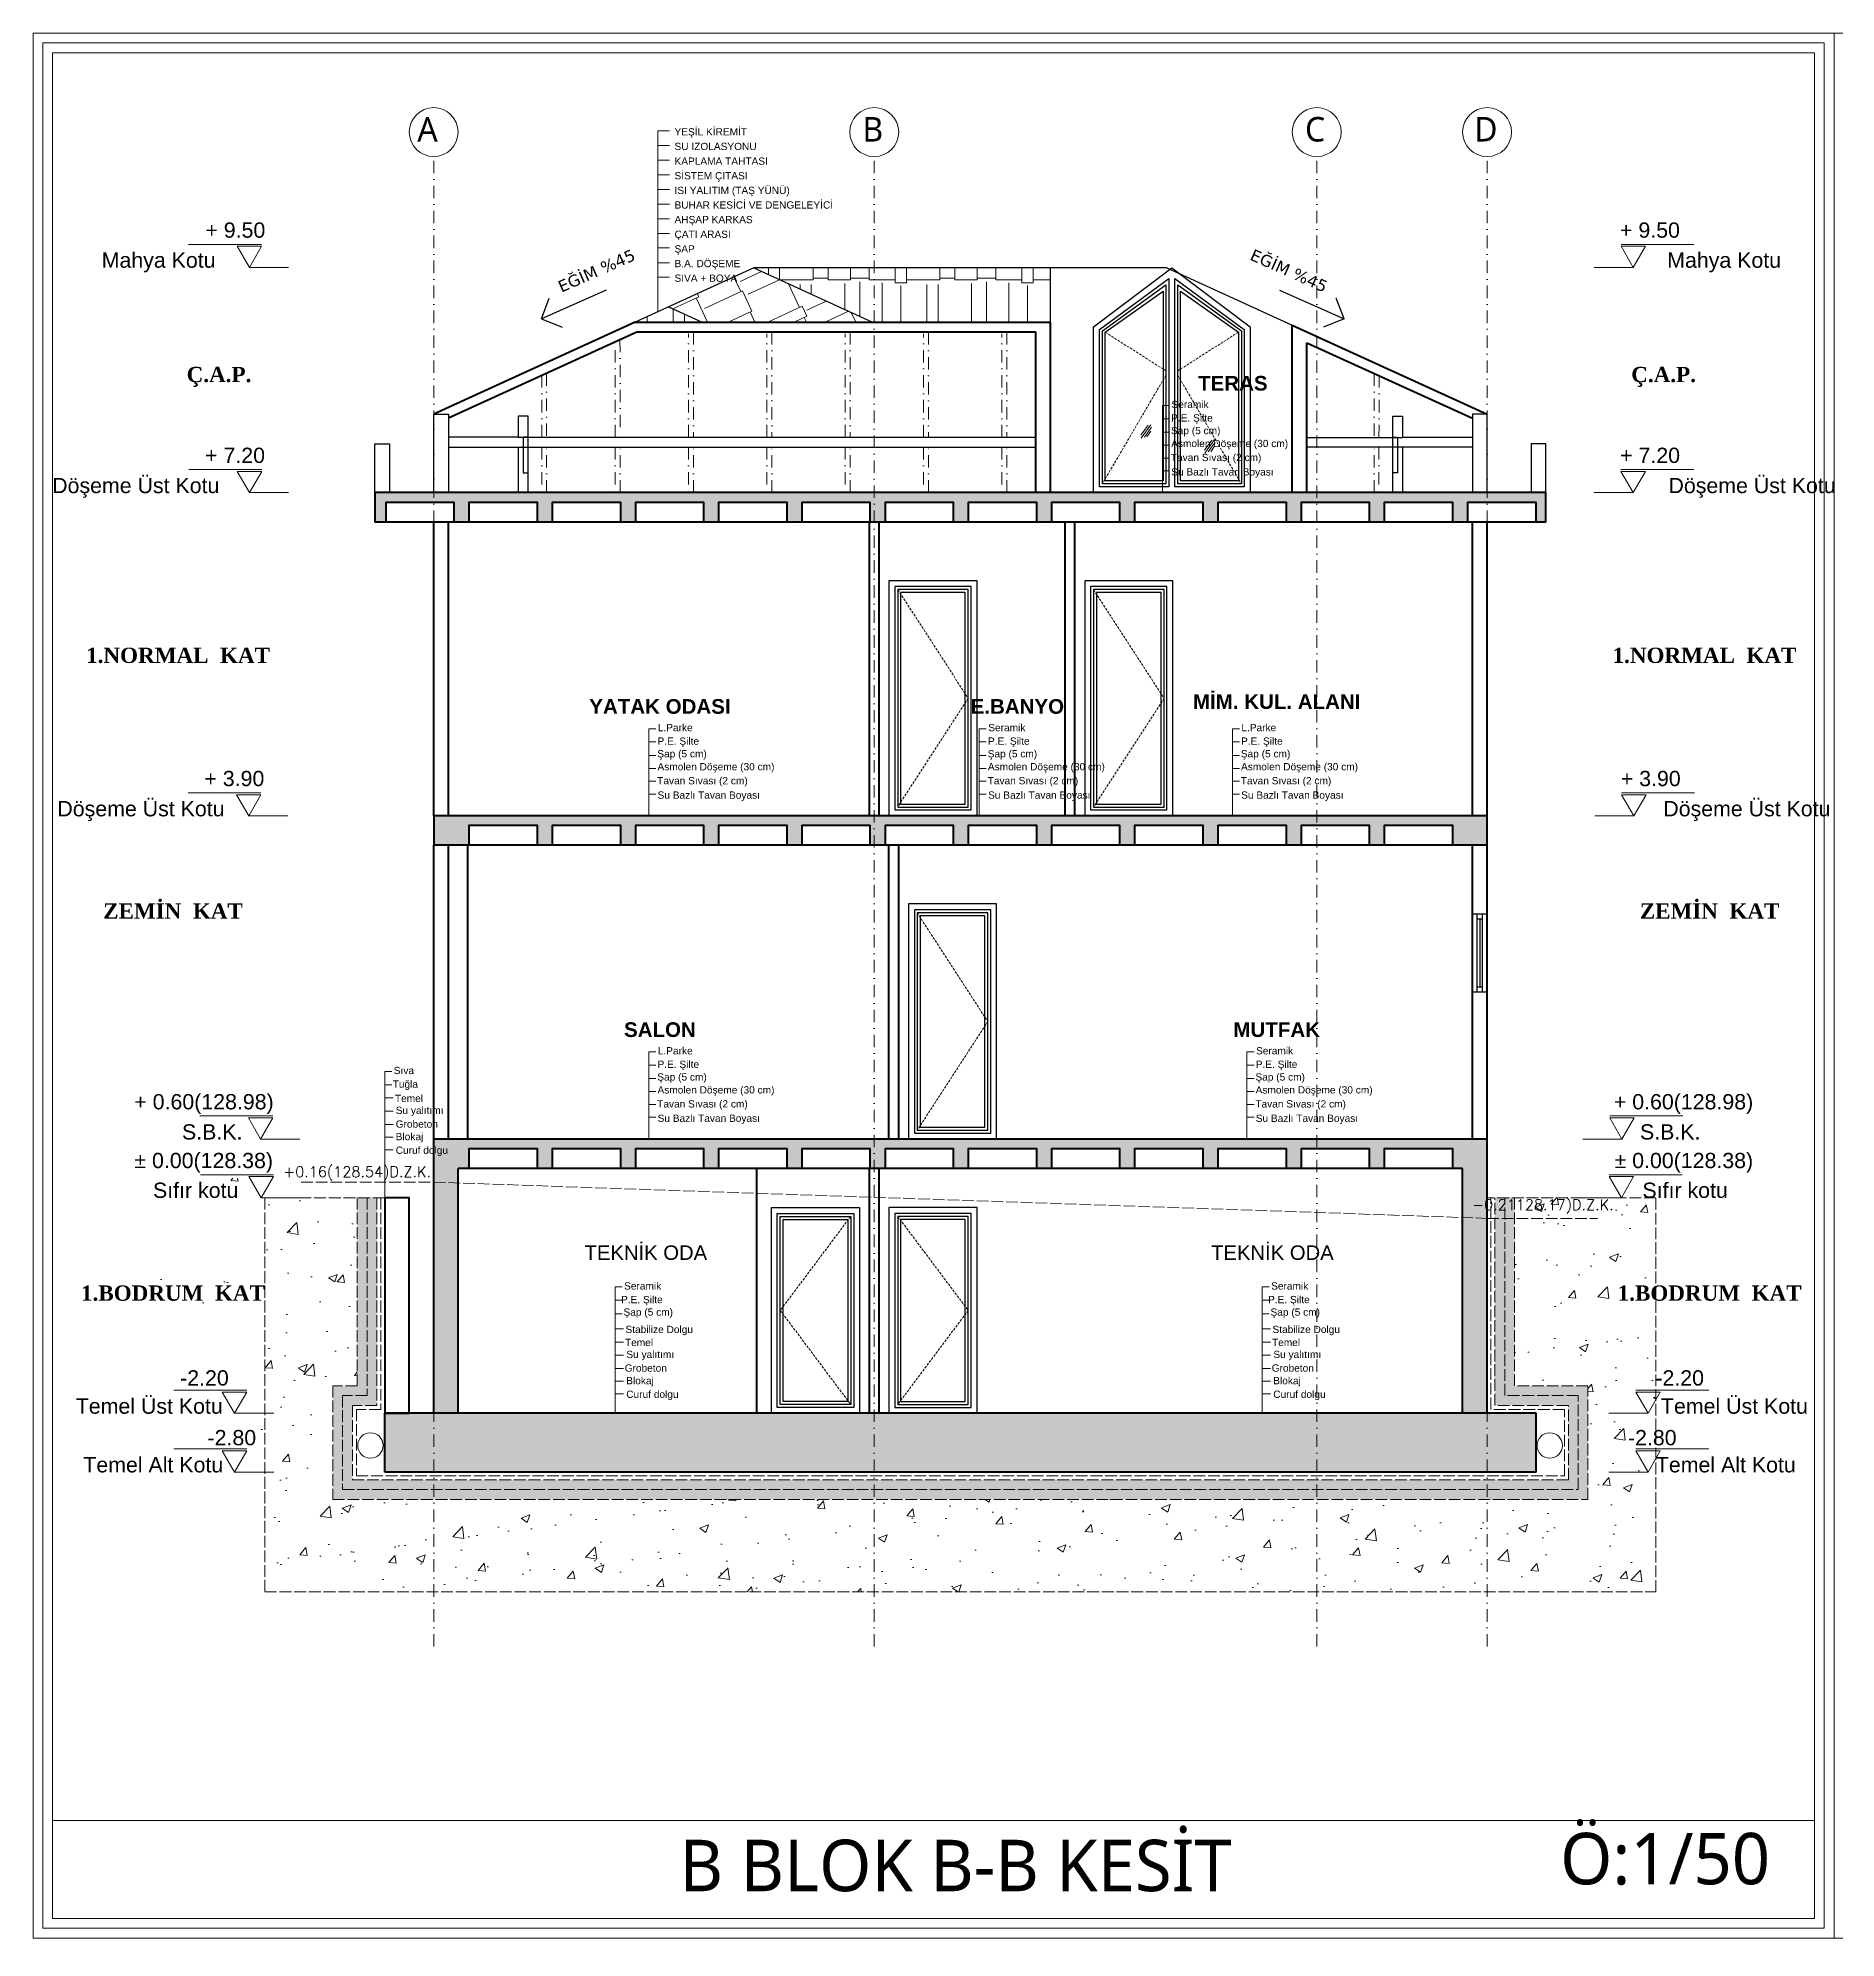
# Model space of a CAD drawing. Header units: millimetres. Extents: x 14753 to 45183, y 5640 to 19518.
# Drawn here: x 28326 to 30162, y 15623 to 17563 of the extents above; entities that cross this region are included whole.
import ezdxf

# ---------------------------------------------------------------- set-up
doc = ezdxf.new("R2010")
doc.units = ezdxf.units.MM
for name, pattern in [('ACAD_ISO02W100', [15, 12, -3]), ('DASHDOT', [25.4, 12.7, -6.35, 0, -6.35]), ('DUZ', [0]), ('HIDDEN', [0.375, 0.25, -0.125])]:
    doc.linetypes.add(name, pattern=pattern)
for name, color, linetype, lineweight in [('A Antet', 35, 'Continuous', 18), ('AKS', 251, 'DASHDOT', 0), ('CERCEVE', 66, 'Continuous', 0), ('Duvar', 1, 'Continuous', 50), ('DUVAR_0.30_gkhn', 7, 'DUZ', 30), ('Görüneyen', 250, 'HIDDEN', 0), ('k aks', 44, 'DASHDOT', 18), ('k ic olcu', 254, 'Continuous', 18), ('k kot', 31, 'Continuous', 20), ('k pencere', 4, 'Continuous', 25), ('k tarama', 252, 'Continuous', 9), ('k yazi', 253, 'Continuous', 15), ('kesiklii çizgi', 244, 'ACAD_ISO02W100', 5), ('Kolon', 30, 'Continuous', 50), ('YAZI', 1, 'Continuous', 0)]:
    doc.layers.add(name, color=color, linetype=linetype, lineweight=lineweight)
doc.layers.add('a_p1_enince', color=1, linetype='Continuous')
doc.layers.add('pencere', color=2, linetype='Continuous')
doc.styles.add('MtXpl_Segoe_UI', font='segoeui.ttf')
doc.styles.add('OLCU', font='romans.shx')
doc.styles.get("Standard").update_dxf_attribs({"font": 'arial.ttf'})
pattern_1 = [(0, (5200.135, 1907.9), (97.155, 45.72), [22.86, -19.05, 26.67, -11.43, 34.29, -15.24]), (0, (5222.995, 1909.806), (97.155, 45.72), [19.05, -72.39, 15.24, -22.86]), (0, (5268.715, 1905.043), (97.155, 45.72), [11.43, -118.11]), (90, (5200.135, 1907.9), (-32.385, 45.72), [43.815, -139.065]), (90, (5222.995, 1907.9), (-32.385, 45.72), [42.8625, -140.0175]), (90, (5242.045, 1907.9), (-32.385, 45.72), [40.005, -142.875]), (90, (5268.715, 1905.043), (-32.385, 45.72), [43.815, -139.065]), (90, (5280.145, 1905.043), (-32.385, 45.72), [43.815, -139.065]), (90, (5314.435, 1907.9), (-32.385, 45.72), [41.91, -140.97])]

# ---------------------------------------------------------------- blocks, each defined once
blk = doc.blocks.new('kot1')
for p, q in [((578788.5, 90039.1), (578863, 90039.1)), ((578801, 90015.5), (578761, 90015.5))]:
    blk.add_line(p, q)
blk.add_lwpolyline([(578813.5, 90037.1), (578788.5, 90037.1), (578801, 90015.5)], close=True)
blk = doc.blocks.new('k4')
at = {"layer": 'YAZI', "xscale": -1}
for p in [(976925, 4460772.3), (976925.1, 4460542.4), (976924.4, 4460212.4), (976936.5, 4459882.4), (976937.1, 4459822.4), (976909.9, 4459602.4), (976909.9, 4459542.4)]:
    blk.add_blockref('kot1', p, dxfattribs=at)
at = {"layer": 'YAZI'}
for s, p in [('+ 9.50', (398079.1, 4550818.2, 574.2)), ('Mahya Kotu', (397973.2, 4550787.5, 574.2)), ('+ 7.20', (398078.8, 4550588.2, 574.2)), ('Döşeme Üst Kotu', (397922.6, 4550557.4, 574.2)), ('+ 3.90', (398078.1, 4550258.2, 574.2)), ('Döşeme Üst Kotu', (397927.9, 4550227.4, 574.2)), ('+ 0.60(128.98)', (398006.5, 4549928.2, 574.2)), ('S.B.K.', (398055.2, 4549897.4, 574.2)), ('± 0.00(128.38)', (398006.6, 4549868.2, 574.2)), ('Sıfır kotu', (398025.6, 4549837.8, 574.2)), ('-2.20', (398053.3, 4549646.2, 574.2)), ('Temel Üst Kotu', (397946.7, 4549617.4, 574.2)), ('-2.80', (398081.3, 4549585.2, 459.4)), ('Temel Alt Kotu', (397954.4, 4549557.5, 459.4))]:
    blk.add_text(s, height=15.6, dxfattribs=at).set_placement(p)
at = {"layer": 'YAZI', "char_height": 15.6, "width": 230.85, "attachment_point": 2}
for s, insert in [('{\\fTimes New Roman|b1|i0|c162|p18;Ç.A.P.}', (398093, 4550686.3, 0)), ('{\\fTimes New Roman|b1|i0|c162|p18;1.NORMAL  KAT}', (398051.2, 4550399.6, 0)), ('{\\fTimes New Roman|b1|i0|c162|p18;ZEMİN  KAT}', (398046, 4550138.5, 0)), ('{\\fTimes New Roman|b1|i0|c162|p18;1.BODRUM  KAT}', (398046, 4549748.4, 0))]:
    blk.add_mtext(s, dxfattribs=dict(at, insert=insert))
blk = doc.blocks.new('k3')
at = {"layer": 'YAZI'}
for p in [(-179475, 4460772.3), (-179475.1, 4460542.4), (-179474.4, 4460212.4), (-179486.5, 4459882.4), (-179487.1, 4459822.4), (-179459.9, 4459602.4), (-179459.9, 4459542.4)]:
    blk.add_blockref('kot1', p, dxfattribs=at)
for s, p in [('+ 9.50', (399312.5, 4550818.2, 574.2)), ('Mahya Kotu', (399360.7, 4550787.5, 574.2)), ('+ 7.20', (399312.6, 4550588.2, 574.2)), ('Döşeme Üst Kotu', (399362, 4550557.4, 574.2)), ('+ 3.90', (399313.3, 4550258.2, 574.2)), ('Döşeme Üst Kotu', (399356.7, 4550227.4, 574.2)), ('+ 0.60(128.98)', (399306.2, 4549928.2, 574.2)), ('S.B.K.', (399332.9, 4549897.4, 574.2)), ('± 0.00(128.38)', (399306.9, 4549868.2, 574.2)), ('Sıfır kotu', (399335.4, 4549837.8, 574.2)), ('-2.20', (399348.6, 4549646.2, 574.2)), ('Temel Üst Kotu', (399354.3, 4549617.4, 574.2)), ('-2.80', (399320.6, 4549585.2, 459.4)), ('Temel Alt Kotu', (399349.1, 4549557.5, 459.4))]:
    blk.add_text(s, height=15.6, dxfattribs=at).set_placement(p)
at = {"layer": 'YAZI', "char_height": 15.6, "width": 230.85, "attachment_point": 2}
for s, insert in [('{\\fTimes New Roman|b1|i0|c162|p18;Ç.A.P.}', (399357, 4550686.3, 0)), ('{\\fTimes New Roman|b1|i0|c162|p18;1.NORMAL  KAT}', (399398.8, 4550399.6, 0)), ('{\\fTimes New Roman|b1|i0|c162|p18;ZEMİN  KAT}', (399404, 4550138.5, 0)), ('{\\fTimes New Roman|b1|i0|c162|p18;1.BODRUM  KAT}', (399404, 4549748.4, 0))]:
    blk.add_mtext(s, dxfattribs=dict(at, insert=insert))
blk = doc.blocks.new('GXFFCGXFGFC')
at = {"layer": 'k yazi'}
for p, q in [((25995.3, 12934.2), (25995.3, 12749.5)), ((26007.4, 12934.2), (25995.3, 12934.2)), ((26007.4, 12919.2), (25995.3, 12919.2)), ((26007.4, 12904.3), (25995.3, 12904.3)), ((26007.4, 12889.4), (25995.3, 12889.4)), ((26007.4, 12874.4), (25995.3, 12874.4)), ((26007.4, 12859.5), (25995.3, 12859.5)), ((26007.4, 12844.6), (25995.3, 12844.6)), ((26007.4, 12829.6), (25995.3, 12829.6)), ((26007.4, 12814.7), (25995.3, 12814.7)), ((26007.4, 12799.7), (25995.3, 12799.7)), ((26007.4, 12784.8), (25995.3, 12784.8))]:
    blk.add_line(p, q, dxfattribs=at)
for s, p in [('YEŞİL KİREMİT', (26012.4, 12929.6)), ('SU IZOLASYONU', (26012.4, 12914.7)), ('KAPLAMA TAHTASI', (26012.4, 12899.7)), ('SİSTEM ÇITASI', (26012.4, 12884.8)), ('BUHAR KESİCİ VE DENGELEYİCİ', (26012.4, 12854.9)), ('ISI YALITIM (TAŞ YÜNÜ)', (26012.4, 12869.8)), ('AHŞAP KARKAS', (26012.4, 12840)), ('ÇATI ARASI', (26012.4, 12825)), ('ŞAP', (26012.4, 12810.1)), ('B.A. DÖŞEME', (26012.4, 12795.1)), ('SIVA + BOYA', (26012.4, 12780.2))]:
    blk.add_text(s, height=7.4, dxfattribs=at).set_placement(p)
blk = doc.blocks.new('Bblok b-b kesiti')
at = {"layer": 'k tarama'}
h = blk.add_hatch(dxfattribs=at)
h.set_pattern_fill('AR-RSHKE', color=256, scale=0.15, angle=115)
h.set_pattern_definition([(115, (5200.135, 1907.9), (-82.49586924, 68.7302261), [22.86, -19.05, 26.67, -11.43, 34.29, -15.24]), (115, (5188.75, 1927.814), (-82.49586924, 68.7302261), [19.05, -72.39, 15.24, -22.86]), (115, (5173.74, 1971.263), (-82.49586924, 68.7302261), [11.43, -118.11]), (205, (5200.135, 1907.9), (-27.74989962, -48.6728846), [43.815, -139.065]), (205, (5190.474, 1928.62), (-27.74989962, -48.6728846), [42.8625, -140.0175]), (205, (5182.424, 1945.884), (-27.74989962, -48.6728846), [40.005, -142.875]), (205, (5173.742, 1971.263), (-27.74989962, -48.6728846), [43.815, -139.065]), (205, (5168.91, 1981.622), (-27.74989962, -48.6728846), [43.815, -139.065]), (205, (5151.83, 2011.49), (-27.74989962, -48.6728846), [41.91, -140.97])])
h.paths.add_polyline_path([(391254, 4550747.6), (391288.1, 4550732), (391462.1, 4550732), (391341, 4550787.3)])
h = blk.add_hatch(dxfattribs=at)
h.set_pattern_fill('AR-RSHKE', color=256, scale=0.15, angle=360)
h.set_pattern_definition(pattern_1)
h.paths.add_polyline_path([(391341, 4550787.3), (391462.1, 4550732), (391644, 4550732), (391644, 4550787.3)])
h = blk.add_hatch(dxfattribs=at)
h.set_pattern_fill('AR-RSHKE', color=256, scale=0.15, angle=360)
h.set_pattern_definition(pattern_1)
h.paths.add_polyline_path([(391219.9, 4550732), (391254, 4550747.6), (391288.1, 4550732)])
h = blk.add_hatch(dxfattribs=at)
h.set_pattern_fill('JIS_STN_2.5', color=256, scale=5)
h.set_pattern_definition([(45, (5200.135, 1907.9), (-8.838834765, 8.838834765), []), (45, (5208.96, 1907.9), (-8.838834765, 8.838834765), [6, -2.5])])
h.paths.add_polyline_path([(391630, 4550547.9), (391560, 4550547.9), (391560, 4550527.9), (391545, 4550527.9), (391545, 4550547.9), (391475, 4550547.9), (391475, 4550527.9), (391460, 4550527.9), (391460, 4550547.9), (391390, 4550547.9), (391390, 4550527.9), (391375, 4550527.9), (391375, 4550547.9), (391305, 4550547.9), (391305, 4550527.9), (391290, 4550527.9), (391290, 4550547.9), (391220, 4550547.9), (391220, 4550527.9), (391205, 4550527.9), (391205, 4550547.9), (391135, 4550547.9), (391135, 4550527.9), (391120, 4550527.9), (391120, 4550547.9), (391050, 4550547.9), (391050, 4550527.9), (391035, 4550527.9), (391035, 4550547.9), (390965, 4550547.9), (390965, 4550527.9), (390954, 4550527.9), (390954, 4550557.9), (392150, 4550557.9), (392150, 4550527.9), (392140, 4550527.9), (392140, 4550547.9), (392070, 4550547.9), (392070, 4550527.9), (392055, 4550527.9), (392055, 4550547.9), (391985, 4550547.9), (391985, 4550527.9), (391970, 4550527.9), (391970, 4550547.9), (391900, 4550547.9), (391900, 4550527.9), (391885, 4550527.9), (391885, 4550547.9), (391815, 4550547.9), (391815, 4550527.9), (391800, 4550527.9), (391800, 4550547.9), (391730, 4550547.9), (391730, 4550527.9), (391715, 4550527.9), (391715, 4550547.9), (391645, 4550547.9), (391645, 4550527.9), (391630, 4550527.9)])
h.paths.add_polyline_path([(391630, 4550217.9), (391560, 4550217.9), (391560, 4550197.9), (391545, 4550197.9), (391545, 4550217.9), (391475, 4550217.9), (391475, 4550197.9), (391460, 4550197.9), (391460, 4550217.9), (391390, 4550217.9), (391390, 4550197.9), (391375, 4550197.9), (391375, 4550217.9), (391305, 4550217.9), (391305, 4550197.9), (391290, 4550197.9), (391290, 4550217.9), (391220, 4550217.9), (391220, 4550197.9), (391205, 4550197.9), (391205, 4550217.9), (391135, 4550217.9), (391135, 4550197.9), (391120, 4550197.9), (391120, 4550217.9), (391050, 4550217.9), (391050, 4550197.9), (391014, 4550197.9), (391014, 4550227.9), (392090, 4550227.9), (392090, 4550197.9), (392055, 4550197.9), (392055, 4550217.9), (391985, 4550217.9), (391985, 4550197.9), (391970, 4550197.9), (391970, 4550217.9), (391900, 4550217.9), (391900, 4550197.9), (391885, 4550197.9), (391885, 4550217.9), (391815, 4550217.9), (391815, 4550197.9), (391800, 4550197.9), (391800, 4550217.9), (391730, 4550217.9), (391730, 4550197.9), (391715, 4550197.9), (391715, 4550217.9), (391645, 4550217.9), (391645, 4550197.9), (391630, 4550197.9)])
h.paths.add_polyline_path([(391630, 4549887.9), (391560, 4549887.9), (391560, 4549867.9), (391545, 4549867.9), (391545, 4549887.9), (391475, 4549887.9), (391475, 4549867.9), (391460, 4549867.9), (391460, 4549887.9), (391390, 4549887.9), (391390, 4549867.9), (391375, 4549867.9), (391375, 4549887.9), (391305, 4549887.9), (391305, 4549867.9), (391290, 4549867.9), (391290, 4549887.9), (391220, 4549887.9), (391220, 4549867.9), (391205, 4549867.9), (391205, 4549887.9), (391135, 4549887.9), (391135, 4549867.9), (391120, 4549867.9), (391120, 4549887.9), (391050, 4549887.9), (391050, 4549867.9), (391039, 4549867.9), (391039, 4549617.9), (391014, 4549617.9), (391014, 4549897.9), (392090, 4549897.9), (392090, 4549617.9), (392065, 4549617.9), (392065, 4549867.9), (392055, 4549867.9), (392055, 4549887.9), (391985, 4549887.9), (391985, 4549867.9), (391970, 4549867.9), (391970, 4549887.9), (391900, 4549887.9), (391900, 4549867.9), (391885, 4549867.9), (391885, 4549887.9), (391815, 4549887.9), (391815, 4549867.9), (391800, 4549867.9), (391800, 4549887.9), (391730, 4549887.9), (391730, 4549867.9), (391715, 4549867.9), (391715, 4549887.9), (391645, 4549887.9), (391645, 4549867.9), (391630, 4549867.9)])
h.paths.add_polyline_path([(390964, 4549557.9), (390964, 4549617.9), (392140, 4549617.9), (392140, 4549557.9)])
h = blk.add_hatch(dxfattribs=at)
h.set_pattern_fill('AR-CONC', color=256, scale=0.5)
h.paths.add_polyline_path([(390841.6, 4549571.8), (390849.6, 4549557.9), (390862.1, 4549579.6), (390841.6, 4549579.6), (390841.6, 4549631.8), (390849.6, 4549617.9), (390862.1, 4549639.6), (390841.6, 4549639.6), (390841.6, 4549837.9), (390936, 4549837.9), (390936, 4549645.9), (390911, 4549645.9), (390911, 4549529.9), (392193, 4549529.9), (392193, 4549645.9), (392118, 4549645.9), (392118, 4549837.9), (392262.4, 4549837.9), (392262.4, 4549435.5), (390841.6, 4549435.5)])
h.paths.add_polyline_path([(390883, 4549723.9), (390691.1, 4549723.9), (390691.1, 4549757.2), (390883, 4549757.2)])
h.paths.add_polyline_path([(390874.1, 4549580.9), (390818.2, 4549580.9), (390818.2, 4549604.7), (390874.1, 4549604.7)])
h.paths.add_polyline_path([(390859.4, 4549833.4), (390763.6, 4549833.4), (390763.6, 4549857.9), (390859.4, 4549857.9)])
h = blk.add_hatch(dxfattribs=at)
h.set_pattern_fill('GRAVEL', color=256)
h.paths.add_polyline_path([(390936, 4549837.9), (390946, 4549837.9), (390946, 4549635.9), (390921, 4549635.9), (390921, 4549539.9), (392183, 4549539.9), (392183, 4549635.9), (392108, 4549635.9), (392108, 4549837.9), (392118, 4549837.9), (392118, 4549645.9), (392193, 4549645.9), (392193, 4549529.9), (390911, 4549529.9), (390911, 4549645.9), (390936, 4549645.9)])
h = blk.add_hatch(dxfattribs=at)
h.set_pattern_fill('JIS_STN_2.5', color=256, scale=5)
h.paths.add_polyline_path([(390946, 4549837.9), (390956, 4549837.9), (390956, 4549625.9), (390931, 4549625.9), (390931, 4549549.9), (392173, 4549549.9), (392173, 4549625.9), (392098, 4549625.9), (392098, 4549837.9), (392108, 4549837.9), (392108, 4549635.9), (392183, 4549635.9), (392183, 4549539.9), (390921, 4549539.9), (390921, 4549635.9), (390946, 4549635.9)])
at = {"layer": 'AKS'}
for points in [[(391204.3, 4550713.9), (391204.4, 4550614.3), (391199.4, 4550614.3), (391199.3, 4550711.6)], [(391279.3, 4550721.8), (391279.4, 4550614.3), (391274.4, 4550614.3), (391274.3, 4550720)], [(391359.3, 4550721.8), (391359.4, 4550614.3), (391354.4, 4550614.3), (391354.3, 4550720)], [(391439.3, 4550721.8), (391439.4, 4550614.3), (391434.4, 4550614.3), (391434.3, 4550720)], [(391519.3, 4550721.8), (391519.4, 4550614.3), (391514.4, 4550614.3), (391514.3, 4550720)], [(391599.3, 4550721.8), (391599.4, 4550614.3), (391594.4, 4550614.3), (391594.3, 4550720)], [(391129.3, 4550679.6), (391129.4, 4550614.3), (391124.4, 4550614.3), (391124.3, 4550677.3)], [(391974.7, 4550679.6), (391974.6, 4550614.3), (391979.6, 4550614.3), (391979.7, 4550677.3)], [(391904.6, 4550557.9), (391899.6, 4550557.9)]]:
    blk.add_lwpolyline(points, dxfattribs=at)
for points in [[(391124.4, 4550557.9), (391129.4, 4550557.9), (391129.4, 4550604.3), (391124.4, 4550604.3)], [(391199.4, 4550557.9), (391204.4, 4550557.9), (391204.4, 4550604.3), (391199.4, 4550604.3)], [(391274.4, 4550557.9), (391279.4, 4550557.9), (391279.4, 4550604.3), (391274.4, 4550604.3)], [(391354.4, 4550557.9), (391359.4, 4550557.9), (391359.4, 4550604.3), (391354.4, 4550604.3)], [(391434.4, 4550557.9), (391439.4, 4550557.9), (391439.4, 4550604.3), (391434.4, 4550604.3)], [(391514.4, 4550557.9), (391519.4, 4550557.9), (391519.4, 4550604.3), (391514.4, 4550604.3)], [(391594.4, 4550557.9), (391599.4, 4550557.9), (391599.4, 4550604.3), (391594.4, 4550604.3)], [(391979.6, 4550557.9), (391974.6, 4550557.9), (391974.6, 4550604.3), (391979.6, 4550604.3)]]:
    blk.add_lwpolyline(points, close=True, dxfattribs=at)
at = {"layer": 'Duvar'}
for p, q in [((391219.9, 4550732), (391014, 4550637.9)), ((391222.1, 4550722), (391029, 4550633.8)), ((391219.9, 4550732), (391644, 4550732)), ((391222.1, 4550722), (391629, 4550722)), ((391629, 4550557.9), (391629, 4550722)), ((391644, 4550557.9), (391644, 4550732)), ((391891, 4550557.9), (391891, 4550728.8)), ((391891, 4550728.8), (392090, 4550637.9)), ((391906, 4550557.9), (391906, 4550711)), ((391906, 4550711), (392075, 4550633.8)), ((391014, 4550227.9), (391014, 4550527.9)), ((391029, 4550227.9), (391029, 4550527.9)), ((391459, 4550227.9), (391459, 4550527.9)), ((391469, 4550227.9), (391469, 4550527.9)), ((391659, 4550227.9), (391659, 4550527.9)), ((391669, 4550227.9), (391669, 4550527.9)), ((392075, 4550227.9), (392075, 4550527.9)), ((392090, 4550227.9), (392090, 4550527.9)), ((391014, 4549897.9), (391014, 4550197.9)), ((391029, 4549897.9), (391029, 4550197.9)), ((391479, 4549897.9), (391479, 4550197.9)), ((391489, 4549897.9), (391489, 4550197.9)), ((392075, 4549897.9), (392075, 4550197.9)), ((392090, 4549897.9), (392090, 4550197.9)), ((391344, 4549617.9), (391344, 4549867.9)), ((391459, 4549617.9), (391459, 4549867.9)), ((391469, 4549617.9), (391469, 4549867.9))]:
    blk.add_line(p, q, dxfattribs=at)
at = {"layer": 'DUVAR_0.30_gkhn'}
for points in [[(391014, 4550557.9), (391014, 4550637.9), (391029, 4550637.9), (391029, 4550557.9)], [(391100.4, 4550604.4), (391100.4, 4550558), (391110.4, 4550558), (391110.4, 4550636.1), (391100.4, 4550636.1), (391100.4, 4550614.4)], [(392003.6, 4550604.4), (392003.6, 4550558), (391993.6, 4550558), (391993.6, 4550636.1), (392003.6, 4550636.1), (392003.6, 4550614.4)], [(392090, 4550557.9), (392090, 4550637.9), (392075, 4550637.9), (392075, 4550557.9)], [(390954, 4550557.9), (390954, 4550607.9), (390969, 4550607.9), (390969, 4550557.9)], [(391100.4, 4550614.4), (391029, 4550614.4), (391029, 4550604.3), (391629, 4550604.3)], [(391629, 4550614.3), (391100.4, 4550614.3), (391100.4, 4550614.3)], [(392003.6, 4550614.4), (392075, 4550614.4), (392075, 4550604.3), (391906, 4550604.3)], [(391906, 4550614.3), (392003.6, 4550614.3), (392003.6, 4550614.3)], [(392150, 4550557.9), (392150, 4550607.9), (392135, 4550607.9), (392135, 4550557.9)]]:
    blk.add_lwpolyline(points, dxfattribs=at)
for points in [[(391110.4, 4550614.4), (391105.4, 4550614.4), (391105.4, 4550578), (391110.4, 4550578)], [(391993.6, 4550614.4), (391998.6, 4550614.4), (391998.6, 4550578), (391993.6, 4550578)]]:
    blk.add_lwpolyline(points, close=True, dxfattribs=at)
at = {"layer": 'Görüneyen', "ltscale": 10}
for p, q in [((391700, 4550721.7), (391762, 4550682.3)), ((391836, 4550721.7), (391774, 4550682.3)), ((391762, 4550677.9), (391697, 4550566.9)), ((391774, 4550677.9), (391839, 4550566.9)), ((391488, 4550458.9), (391560, 4550347.9)), ((391688, 4550458.9), (391760, 4550347.9)), ((391560, 4550347.9), (391488, 4550236.9)), ((391760, 4550347.9), (391688, 4550236.9)), ((391508, 4550128.9), (391580, 4550017.9)), ((391580, 4550017.9), (391508, 4549906.9)), ((391440, 4549818.9), (391368, 4549722.9)), ((391488, 4549818.9), (391560, 4549722.9)), ((391368, 4549722.9), (391440, 4549626.9)), ((391560, 4549722.9), (391488, 4549626.9))]:
    blk.add_line(p, q, dxfattribs=at)
at = {"layer": 'k aks'}
for p, q in [((391014, 4549379.6), (391014, 4550901.1)), ((391464, 4549379.6), (391464, 4550901.1)), ((391916, 4549379.6), (391916, 4550901.1)), ((392090, 4549379.6), (392090, 4550901.1))]:
    blk.add_line(p, q, dxfattribs=at)
at = {"layer": 'k aks', "linetype": 'Continuous'}
for centre in [(391014, 4550926.1), (391464, 4550926.1), (391916, 4550926.1), (392090, 4550926.1)]:
    blk.add_circle(centre, 25, dxfattribs=at)
at = {"layer": 'k pencere'}
for p, q in [((391341, 4550787.3), (391219.9, 4550732)), ((391763, 4550787.3), (391341, 4550787.3)), ((391341, 4550787.3), (391462.1, 4550732)), ((391644, 4550732), (391644, 4550787.3)), ((391763, 4550787.3), (391891, 4550728.8)), ((391190.2, 4550764.7), (391124.1, 4550735.3)), ((391124.1, 4550735.3), (391132, 4550756.4)), ((391877.8, 4550764.7), (391943.9, 4550735.3)), ((391943.9, 4550735.3), (391936, 4550756.4)), ((391124.1, 4550735.3), (391145.1, 4550727)), ((391254, 4550747.6), (391288.1, 4550732)), ((391943.9, 4550735.3), (391922.9, 4550727)), ((392080, 4550047.9), (392080, 4550127.9)), ((392080, 4550122.9), (392085, 4550122.9)), ((392082.5, 4550122.9), (392082.5, 4550052.9)), ((392085, 4550127.9), (392085, 4550047.9)), ((392085, 4550052.9), (392080, 4550052.9))]:
    blk.add_line(p, q, dxfattribs=at)
for points in [[(391479, 4550227.9), (391569, 4550227.9), (391569, 4550467.9), (391479, 4550467.9)], [(391485, 4550461.9), (391485, 4550233.9), (391563, 4550233.9), (391563, 4550461.9)], [(391679, 4550227.9), (391769, 4550227.9), (391769, 4550467.9), (391679, 4550467.9)], [(391685, 4550461.9), (391685, 4550233.9), (391763, 4550233.9), (391763, 4550461.9)], [(391488, 4550458.9), (391488, 4550236.9), (391560, 4550236.9), (391560, 4550458.9)], [(391491, 4550455.9), (391491, 4550239.9), (391557, 4550239.9), (391557, 4550455.9)], [(391688, 4550458.9), (391688, 4550236.9), (391760, 4550236.9), (391760, 4550458.9)], [(391691, 4550455.9), (391691, 4550239.9), (391757, 4550239.9), (391757, 4550455.9)], [(391499, 4549897.9), (391589, 4549897.9), (391589, 4550137.9), (391499, 4550137.9)], [(391505, 4550131.9), (391505, 4549903.9), (391583, 4549903.9), (391583, 4550131.9)], [(391508, 4550128.9), (391508, 4549906.9), (391580, 4549906.9), (391580, 4550128.9)], [(391511, 4550125.9), (391511, 4549909.9), (391577, 4549909.9), (391577, 4550125.9)], [(392090, 4550047.9), (392075, 4550047.9), (392075, 4550127.9), (392090, 4550127.9)], [(391449, 4549617.9), (391359, 4549617.9), (391359, 4549827.9), (391449, 4549827.9)], [(391443, 4549821.9), (391443, 4549623.9), (391365, 4549623.9), (391365, 4549821.9)], [(391479, 4549617.9), (391569, 4549617.9), (391569, 4549827.9), (391479, 4549827.9)], [(391485, 4549821.9), (391485, 4549623.9), (391563, 4549623.9), (391563, 4549821.9)], [(391440, 4549818.9), (391440, 4549626.9), (391368, 4549626.9), (391368, 4549818.9)], [(391437, 4549815.9), (391437, 4549629.9), (391371, 4549629.9), (391371, 4549815.9)], [(391488, 4549818.9), (391488, 4549626.9), (391560, 4549626.9), (391560, 4549818.9)], [(391491, 4549815.9), (391491, 4549629.9), (391557, 4549629.9), (391557, 4549815.9)]]:
    blk.add_lwpolyline(points, close=True, dxfattribs=at)
at = {"layer": 'k tarama'}
for p, q in [((391736.4, 4550616.5), (391743.8, 4550626.8)), ((391736.7, 4550613.5), (391746.6, 4550627.3)), ((391740, 4550614.7), (391747.1, 4550624.6)), ((391742.6, 4550614.9), (391746.6, 4550620.5)), ((391801.4, 4550601.2), (391808.8, 4550611.5)), ((391801.7, 4550598.2), (391811.6, 4550612)), ((391805, 4550599.4), (391812.2, 4550609.4)), ((391807.7, 4550599.7), (391811.7, 4550605.2))]:
    blk.add_line(p, q, dxfattribs=at)
for centre in [(390949.4, 4549585), (392154, 4549585)]:
    blk.add_circle(centre, 13, dxfattribs=at)
at = {"layer": 'k yazi'}
for p, q in [((391758.4, 4550646.9), (391765.6, 4550646.9)), ((391758.4, 4550557.9), (391758.4, 4550646.9)), ((391758.4, 4550633.4), (391765.6, 4550633.4)), ((391758.4, 4550619.6), (391765.6, 4550619.6)), ((391758.4, 4550619.6), (391765.6, 4550619.6)), ((391758.4, 4550606.4), (391765.6, 4550606.4)), ((391758.4, 4550606.4), (391765.6, 4550606.4)), ((391758.4, 4550593.2), (391765.6, 4550593.2)), ((391758.4, 4550593.2), (391765.6, 4550593.2)), ((391758.4, 4550580.1), (391765.6, 4550580.1)), ((391758.4, 4550580.1), (391765.6, 4550580.1)), ((391233.7, 4550316.9), (391240.9, 4550316.9)), ((391233.7, 4550227.9), (391233.7, 4550316.9)), ((391571.3, 4550316.9), (391578.5, 4550316.9)), ((391571.3, 4550227.9), (391571.3, 4550316.9)), ((391829.8, 4550316.9), (391837, 4550316.9)), ((391829.8, 4550227.9), (391829.8, 4550316.9)), ((391233.7, 4550303.4), (391240.9, 4550303.4)), ((391233.7, 4550289.6), (391240.9, 4550289.6)), ((391233.7, 4550289.6), (391240.9, 4550289.6)), ((391571.3, 4550303.4), (391578.5, 4550303.4)), ((391571.3, 4550289.6), (391578.5, 4550289.6)), ((391571.3, 4550289.6), (391578.5, 4550289.6)), ((391829.8, 4550303.4), (391837, 4550303.4)), ((391829.8, 4550289.6), (391837, 4550289.6)), ((391829.8, 4550289.6), (391837, 4550289.6)), ((391233.7, 4550276.4), (391240.9, 4550276.4)), ((391233.7, 4550276.4), (391240.9, 4550276.4)), ((391571.3, 4550276.4), (391578.5, 4550276.4)), ((391571.3, 4550276.4), (391578.5, 4550276.4)), ((391829.8, 4550276.4), (391837, 4550276.4)), ((391829.8, 4550276.4), (391837, 4550276.4)), ((391233.7, 4550263.2), (391240.9, 4550263.2)), ((391233.7, 4550263.2), (391240.9, 4550263.2)), ((391233.7, 4550250.1), (391240.9, 4550250.1)), ((391233.7, 4550250.1), (391240.9, 4550250.1)), ((391571.3, 4550263.2), (391578.5, 4550263.2)), ((391571.3, 4550263.2), (391578.5, 4550263.2)), ((391571.3, 4550250.1), (391578.5, 4550250.1)), ((391571.3, 4550250.1), (391578.5, 4550250.1)), ((391829.8, 4550263.2), (391837, 4550263.2)), ((391829.8, 4550263.2), (391837, 4550263.2)), ((391829.8, 4550250.1), (391837, 4550250.1)), ((391829.8, 4550250.1), (391837, 4550250.1)), ((391233.7, 4549986.9), (391240.9, 4549986.9)), ((391233.7, 4549897.9), (391233.7, 4549986.9)), ((391844.7, 4549986.9), (391852, 4549986.9)), ((391844.7, 4549897.9), (391844.7, 4549986.9)), ((390964, 4549837.9), (390964, 4549966.9)), ((390964, 4549966.9), (390971.2, 4549966.9)), ((391233.7, 4549973.4), (391240.9, 4549973.4)), ((391233.7, 4549959.6), (391240.9, 4549959.6)), ((391233.7, 4549959.6), (391240.9, 4549959.6)), ((391844.7, 4549973.4), (391852, 4549973.4)), ((391844.7, 4549959.6), (391852, 4549959.6)), ((391844.7, 4549959.6), (391852, 4549959.6)), ((390964, 4549953.4), (390971.2, 4549953.4)), ((390964, 4549939.8), (390972.7, 4549939.8)), ((390964, 4549939.8), (390972.7, 4549939.8)), ((390964, 4549939.8), (390972.7, 4549939.8)), ((391233.7, 4549946.4), (391240.9, 4549946.4)), ((391233.7, 4549946.4), (391240.9, 4549946.4)), ((391844.7, 4549946.4), (391852, 4549946.4)), ((391844.7, 4549946.4), (391852, 4549946.4)), ((390964, 4549926.5), (390972.7, 4549926.5)), ((390964, 4549926.5), (390972.7, 4549926.5)), ((391233.7, 4549933.2), (391240.9, 4549933.2)), ((391233.7, 4549933.2), (391240.9, 4549933.2)), ((391233.7, 4549920.1), (391240.9, 4549920.1)), ((391233.7, 4549920.1), (391240.9, 4549920.1)), ((391844.7, 4549933.2), (391852, 4549933.2)), ((391844.7, 4549933.2), (391852, 4549933.2)), ((391844.7, 4549920.1), (391852, 4549920.1)), ((391844.7, 4549920.1), (391852, 4549920.1)), ((390964, 4549912.9), (390972.7, 4549912.9)), ((390964, 4549899.7), (390972.7, 4549899.7)), ((390964, 4549899.7), (390972.7, 4549899.7)), ((390964, 4549887), (390972.7, 4549887)), ((391199.3, 4549617.9), (391199.3, 4549746.9)), ((391199.3, 4549746.9), (391206.5, 4549746.9)), ((391860.2, 4549617.9), (391860.2, 4549746.9)), ((391860.2, 4549746.9), (391867.4, 4549746.9)), ((391199.3, 4549733.4), (391206.5, 4549733.4)), ((391860.2, 4549733.4), (391867.4, 4549733.4)), ((391199.3, 4549719.5), (391206.5, 4549719.5)), ((391199.3, 4549719.5), (391206.5, 4549719.5)), ((391860.2, 4549719.5), (391867.4, 4549719.5)), ((391860.2, 4549719.5), (391867.4, 4549719.5)), ((391199.3, 4549704), (391207.9, 4549704)), ((391199.3, 4549690.6), (391207.9, 4549690.6)), ((391199.3, 4549690.6), (391207.9, 4549690.6)), ((391199.3, 4549690.6), (391207.9, 4549690.6)), ((391860.2, 4549704), (391868.8, 4549704)), ((391860.2, 4549690.6), (391868.8, 4549690.6)), ((391860.2, 4549690.6), (391868.8, 4549690.6)), ((391860.2, 4549690.6), (391868.8, 4549690.6)), ((391199.3, 4549677.3), (391207.9, 4549677.3)), ((391199.3, 4549677.3), (391207.9, 4549677.3)), ((391860.2, 4549677.3), (391868.8, 4549677.3)), ((391860.2, 4549677.3), (391868.8, 4549677.3)), ((391199.3, 4549663.7), (391207.9, 4549663.7)), ((391199.3, 4549650.5), (391207.9, 4549650.5)), ((391199.3, 4549650.5), (391207.9, 4549650.5)), ((391860.2, 4549663.7), (391868.8, 4549663.7)), ((391860.2, 4549650.5), (391868.8, 4549650.5)), ((391860.2, 4549650.5), (391868.8, 4549650.5)), ((391199.3, 4549637.8), (391207.9, 4549637.8)), ((391860.2, 4549637.8), (391868.8, 4549637.8))]:
    blk.add_line(p, q, dxfattribs=at)
at = {"layer": 'kesiklii çizgi', "color": 4}
blk.add_lwpolyline([(390878.5, 4549853.9), (391014, 4549853.9), (392090, 4549816.9), (392202.9, 4549816.9)], dxfattribs=at)
at = {"layer": 'kesiklii çizgi'}
for points in [[(390964, 4549837.9), (390841.6, 4549837.9), (390841.6, 4549435.5), (392262.4, 4549435.5), (392262.4, 4549837.9), (392090, 4549837.9)], [(390936, 4549837.9), (390936, 4549645.9), (390911, 4549645.9), (390911, 4549529.9), (392193, 4549529.9), (392193, 4549645.9), (392118, 4549645.9), (392118, 4549837.9)], [(390946, 4549837.9), (390946, 4549635.9), (390921, 4549635.9), (390921, 4549539.9), (392183, 4549539.9), (392183, 4549635.9), (392108, 4549635.9), (392108, 4549837.9)], [(390956, 4549837.9), (390956, 4549625.9), (390931, 4549625.9), (390931, 4549549.9), (392173, 4549549.9), (392173, 4549625.9), (392098, 4549625.9), (392098, 4549837.9)], [(390960, 4549837.9), (390960, 4549621.9), (390935, 4549621.9), (390935, 4549553.9), (392169, 4549553.9), (392169, 4549621.9), (392094, 4549621.9), (392094, 4549837.9)]]:
    blk.add_lwpolyline(points, dxfattribs=at)
at = {"layer": 'Kolon'}
for p, q in [((392150, 4550557.9), (390954, 4550557.9)), ((390954, 4550557.9), (390954, 4550527.9)), ((392150, 4550527.9), (392150, 4550557.9)), ((392150, 4550527.9), (390954, 4550527.9)), ((392090, 4550227.9), (391014, 4550227.9)), ((391014, 4550227.9), (391014, 4550197.9)), ((392090, 4550197.9), (392090, 4550227.9)), ((392090, 4550197.9), (391014, 4550197.9)), ((391049, 4549897.9), (391049, 4550197.9)), ((391014, 4549617.9), (391014, 4549897.9)), ((392090, 4549897.9), (391014, 4549897.9)), ((392090, 4549617.9), (392090, 4549897.9)), ((391039, 4549617.9), (391039, 4549867.9)), ((392065, 4549867.9), (391039, 4549867.9)), ((392065, 4549617.9), (392065, 4549867.9)), ((392140, 4549617.9), (390964, 4549617.9)), ((390964, 4549557.9), (390964, 4549617.9)), ((392140, 4549557.9), (392140, 4549617.9)), ((392140, 4549557.9), (390964, 4549557.9))]:
    blk.add_line(p, q, dxfattribs=at)
for points in [[(391035, 4550527.9), (391035, 4550547.9), (390965, 4550547.9), (390965, 4550527.9)], [(391120, 4550527.9), (391120, 4550547.9), (391050, 4550547.9), (391050, 4550527.9)], [(391205, 4550527.9), (391205, 4550547.9), (391135, 4550547.9), (391135, 4550527.9)], [(391290, 4550527.9), (391290, 4550547.9), (391220, 4550547.9), (391220, 4550527.9)], [(391375, 4550527.9), (391375, 4550547.9), (391305, 4550547.9), (391305, 4550527.9)], [(391460, 4550527.9), (391460, 4550547.9), (391390, 4550547.9), (391390, 4550527.9)], [(391545, 4550527.9), (391545, 4550547.9), (391475, 4550547.9), (391475, 4550527.9)], [(391630, 4550527.9), (391630, 4550547.9), (391560, 4550547.9), (391560, 4550527.9)], [(391715, 4550527.9), (391715, 4550547.9), (391645, 4550547.9), (391645, 4550527.9)], [(391800, 4550527.9), (391800, 4550547.9), (391730, 4550547.9), (391730, 4550527.9)], [(391885, 4550527.9), (391885, 4550547.9), (391815, 4550547.9), (391815, 4550527.9)], [(391970, 4550527.9), (391970, 4550547.9), (391900, 4550547.9), (391900, 4550527.9)], [(392055, 4550527.9), (392055, 4550547.9), (391985, 4550547.9), (391985, 4550527.9)], [(392140, 4550527.9), (392140, 4550547.9), (392070, 4550547.9), (392070, 4550527.9)], [(391120, 4550197.9), (391120, 4550217.9), (391050, 4550217.9), (391050, 4550197.9)], [(391205, 4550197.9), (391205, 4550217.9), (391135, 4550217.9), (391135, 4550197.9)], [(391290, 4550197.9), (391290, 4550217.9), (391220, 4550217.9), (391220, 4550197.9)], [(391375, 4550197.9), (391375, 4550217.9), (391305, 4550217.9), (391305, 4550197.9)], [(391460, 4550197.9), (391460, 4550217.9), (391390, 4550217.9), (391390, 4550197.9)], [(391545, 4550197.9), (391545, 4550217.9), (391475, 4550217.9), (391475, 4550197.9)], [(391630, 4550197.9), (391630, 4550217.9), (391560, 4550217.9), (391560, 4550197.9)], [(391715, 4550197.9), (391715, 4550217.9), (391645, 4550217.9), (391645, 4550197.9)], [(391800, 4550197.9), (391800, 4550217.9), (391730, 4550217.9), (391730, 4550197.9)], [(391885, 4550197.9), (391885, 4550217.9), (391815, 4550217.9), (391815, 4550197.9)], [(391970, 4550197.9), (391970, 4550217.9), (391900, 4550217.9), (391900, 4550197.9)], [(392055, 4550197.9), (392055, 4550217.9), (391985, 4550217.9), (391985, 4550197.9)], [(391120, 4549867.9), (391120, 4549887.9), (391050, 4549887.9), (391050, 4549867.9)], [(391205, 4549867.9), (391205, 4549887.9), (391135, 4549887.9), (391135, 4549867.9)], [(391290, 4549867.9), (391290, 4549887.9), (391220, 4549887.9), (391220, 4549867.9)], [(391375, 4549867.9), (391375, 4549887.9), (391305, 4549887.9), (391305, 4549867.9)], [(391460, 4549867.9), (391460, 4549887.9), (391390, 4549887.9), (391390, 4549867.9)], [(391545, 4549867.9), (391545, 4549887.9), (391475, 4549887.9), (391475, 4549867.9)], [(391630, 4549867.9), (391630, 4549887.9), (391560, 4549887.9), (391560, 4549867.9)], [(391715, 4549867.9), (391715, 4549887.9), (391645, 4549887.9), (391645, 4549867.9)], [(391800, 4549867.9), (391800, 4549887.9), (391730, 4549887.9), (391730, 4549867.9)], [(391885, 4549867.9), (391885, 4549887.9), (391815, 4549887.9), (391815, 4549867.9)], [(391970, 4549867.9), (391970, 4549887.9), (391900, 4549887.9), (391900, 4549867.9)], [(392055, 4549867.9), (392055, 4549887.9), (391985, 4549887.9), (391985, 4549867.9)], [(390989, 4549617.9), (390989, 4549617.9), (390989, 4549837.9), (390964, 4549837.9), (390964, 4549617.9), (390989, 4549617.9)]]:
    blk.add_lwpolyline(points, dxfattribs=at)
at = {"layer": 'pencere', "color": 128, "true_color": 0x004d39}
blk.add_lwpolyline([(391768, 4550787.3), (391848, 4550727.2), (391848, 4550557.9), (391688, 4550557.9), (391688, 4550727.2), (391768, 4550787.3)], dxfattribs=at)
for points in [[(391765, 4550563.9), (391694, 4550563.9), (391694, 4550724.4), (391765, 4550776.7)], [(391771, 4550563.9), (391771, 4550776.7), (391842, 4550724.4), (391842, 4550563.9)], [(391697, 4550566.9), (391697, 4550723.1), (391762, 4550770.1), (391762, 4550566.9)], [(391700, 4550569.9), (391700, 4550721.7), (391759, 4550763.5), (391759, 4550569.9)], [(391774, 4550566.9), (391774, 4550770.1), (391839, 4550723.1), (391839, 4550566.9)], [(391836, 4550569.9), (391777, 4550569.9), (391777, 4550763.5), (391836, 4550721.7)]]:
    blk.add_lwpolyline(points, close=True, dxfattribs=at)
at = {"layer": 'a_p1_enince'}
blk.add_blockref('GXFFCGXFGFC', (365247.6, 4537993), dxfattribs=at)
at = {"layer": 'k ic olcu'}
for name, p in [('k4', (-7298.3, 0)), ('k3', (-7086.7, 0))]:
    blk.add_blockref(name, p, dxfattribs=at)
at = {"layer": 'k aks', "style": 'MtXpl_Segoe_UI'}
for s, p in [('A', (390997.3, 4550916.4)), ('B', (391452, 4550916.4)), ('C', (391904, 4550916.4)), ('D', (392076.9, 4550916.4))]:
    blk.add_text(s, height=25, dxfattribs=at).set_placement(p)
at = {"layer": 'k kot', "style": 'OLCU'}
for s, p in [('+0.16(128.54)D.Z.K.', (390860.5, 4549859.1)), ('-0.21128.17)D.Z.K.', (392074.9, 4549825.4))]:
    blk.add_text(s, height=10.8, dxfattribs=at).set_placement(p)
at = {"layer": 'k yazi'}
for s, p in [('Tuğla', (390972.1, 4549950.3)), ('Temel', (390974.4, 4549935.7)), ('Su yalıtımı', (390975.2, 4549923.5)), ('Grobeton', (390975.2, 4549909.5)), ('Blokaj', (390975.2, 4549896.7)), ('Curuf dolgu', (390975.2, 4549882.8)), ('P.E. Şilte', (391205.4, 4549730.3)), ('Stabilize Dolgu', (391209.9, 4549699.8)), ('Temel', (391209.4, 4549686.5)), ('Grobeton', (391209.1, 4549660.4)), ('Su yalıtımı', (391210.8, 4549674.3)), ('Blokaj', (391210.7, 4549647.5)), ('Curuf dolgu', (391210.7, 4549633.6))]:
    blk.add_text(s, height=7.4, dxfattribs=at).set_placement(p)
for s, p in [('P.E. Şilte', (391866.3, 4549730.3)), ('Stabilize Dolgu', (391870.8, 4549699.8)), ('Temel', (391870.3, 4549686.5)), ('Grobeton', (391870, 4549660.4)), ('Su yalıtımı', (391871.7, 4549674.3)), ('Blokaj', (391871.6, 4549647.5)), ('Curuf dolgu', (391871.6, 4549633.6))]:
    blk.add_text(s, height=7.4, rotation=360, dxfattribs=at).set_placement(p)
at = {"layer": 'k yazi', "char_height": 12}
for insert, attachment_point, rotation in [((391221.3, 4550795.9), 9, 23.9625), ((391846.7, 4550795.9), 7, 336.0375)]:
    blk.add_mtext_dynamic_manual_height_columns('{\\fVerdana|b0|i0|c162|p34;EĞİM %45}', width=153.763, gutter_width=12.5, heights=[0], dxfattribs=dict(at, insert=insert, attachment_point=attachment_point, rotation=rotation))
at = {"layer": 'k yazi'}
for s, insert, char_height, width, attachment_point in [('{\\fArial|b1|i0|c162|p34;\\C0;TERAS}', (391830.3, 4550677.1), 15, 177.577, 2), ('{\\C7;Seramik}', (391767.6, 4550651.7), 7.4, 53.891, 1), ('{\\fArial|b0|i0|c162|p34;\\C7;P.E. Şilte}', (391767.3, 4550637.9), 7.4, 45.536, 1), ('{\\fArial|b0|i0|c162|p34;\\C7;Şap (5 cm)}', (391767.1, 4550625), 7.4, 52.752, 1), ('{\\fArial|b0|i0|c162|p34;\\C7;Tavan Sıvası (2 cm)}', (391767, 4550597.5), 7.4, 92.245, 1), ('{\\C7;Asmolen Döşeme (30 cm)}', (391767.3, 4550611.8), 7.4, 121.866, 1), ('{\\fArial|b0|i0|c162|p34;\\C7;Su Bazlı Tavan Boyası}', (391767.4, 4550582.8), 7.4, 113.095, 1), ('{\\fArial|b1|i0|c162|p34;\\C0;YATAK ODASI}', (391245.1, 4550347.1), 15, 177.577, 2), ('{\\fArial|b1|i0|c162|p34;\\C0;E.BANYO}', (391610.2, 4550347.1), 15, 177.577, 2), ('{\\fArial|b1|i0|c162|p34;\\C0;MİM. KUL. ALANI}', (391875.1, 4550352.1), 15, 177.577, 2), ('{\\fArial|b0|i0|c162|p34;\\C7;P.E. Şilte}', (391242.6, 4550307.9), 7.4, 45.536, 1), ('{\\C7;L.Parke}', (391242.9, 4550321.7), 7.4, 53.891, 1), ('{\\C7;Seramik}', (391580.5, 4550321.7), 7.4, 53.891, 1), ('{\\fArial|b0|i0|c162|p34;\\C7;P.E. Şilte}', (391580.2, 4550307.9), 7.4, 45.536, 1), ('{\\fArial|b0|i0|c162|p34;\\C7;P.E. Şilte}', (391838.7, 4550307.9), 7.4, 45.536, 1), ('{\\C7;L.Parke}', (391839, 4550321.7), 7.4, 53.891, 1), ('{\\fArial|b0|i0|c162|p34;\\C7;Şap (5 cm)}', (391242.4, 4550295), 7.4, 52.752, 1), ('{\\fArial|b0|i0|c162|p34;\\C7;Şap (5 cm)}', (391579.9, 4550295), 7.4, 52.752, 1), ('{\\fArial|b0|i0|c162|p34;\\C7;Şap (5 cm)}', (391838.5, 4550295), 7.4, 52.752, 1), ('{\\fArial|b0|i0|c162|p34;\\C7;Tavan Sıvası (2 cm)}', (391242.3, 4550267.5), 7.4, 92.245, 1), ('{\\C7;Asmolen Döşeme (30 cm)}', (391242.6, 4550281.8), 7.4, 121.866, 1), ('{\\fArial|b0|i0|c162|p34;\\C7;Tavan Sıvası (2 cm)}', (391579.9, 4550267.5), 7.4, 92.245, 1), ('{\\C7;Asmolen Döşeme (30 cm)}', (391580.1, 4550281.8), 7.4, 121.866, 1), ('{\\fArial|b0|i0|c162|p34;\\C7;Tavan Sıvası (2 cm)}', (391838.4, 4550267.5), 7.4, 92.245, 1), ('{\\C7;Asmolen Döşeme (30 cm)}', (391838.7, 4550281.8), 7.4, 121.866, 1), ('{\\fArial|b0|i0|c162|p34;\\C7;Su Bazlı Tavan Boyası}', (391242.7, 4550252.8), 7.4, 113.095, 1), ('{\\fArial|b0|i0|c162|p34;\\C7;Su Bazlı Tavan Boyası}', (391580.3, 4550252.8), 7.4, 113.095, 1), ('{\\fArial|b0|i0|c162|p34;\\C7;Su Bazlı Tavan Boyası}', (391838.8, 4550252.8), 7.4, 113.095, 1), ('{\\fArial|b1|i0|c162|p34;\\C0;SALON}', (391245.1, 4550017.1), 15, 177.577, 2), ('{\\fArial|b1|i0|c162|p34;\\C0;MUTFAK}', (391875.1, 4550017.1), 15, 177.577, 2), ('{\\fArial|b0|i0|c162|p34;\\C7;P.E. Şilte}', (391242.6, 4549977.9), 7.4, 45.536, 1), ('{\\C7;L.Parke}', (391242.9, 4549991.7), 7.4, 53.891, 1), ('{\\C7;Seramik}', (391854, 4549991.7), 7.4, 53.891, 1), ('{\\fArial|b0|i0|c162|p34;\\C7;P.E. Şilte}', (391853.7, 4549977.9), 7.4, 45.536, 1), ('Sıva', (390973.2, 4549971.6), 7.4, 52.752, 1), ('{\\fArial|b0|i0|c162|p34;\\C7;Şap (5 cm)}', (391242.4, 4549965), 7.4, 52.752, 1), ('{\\fArial|b0|i0|c162|p34;\\C7;Şap (5 cm)}', (391853.4, 4549965), 7.4, 52.752, 1), ('{\\fArial|b0|i0|c162|p34;\\C7;Tavan Sıvası (2 cm)}', (391242.3, 4549937.5), 7.4, 92.245, 1), ('{\\C7;Asmolen Döşeme (30 cm)}', (391242.6, 4549951.8), 7.4, 121.866, 1), ('{\\C7;Asmolen Döşeme (30 cm)}', (391853.6, 4549951.8), 7.4, 121.866, 1), ('{\\fArial|b0|i0|c162|p34;\\C7;Tavan Sıvası (2 cm)}', (391853.3, 4549937.5), 7.4, 92.245, 1), ('{\\fArial|b0|i0|c162|p34;\\C7;Su Bazlı Tavan Boyası}', (391242.7, 4549922.8), 7.4, 113.095, 1), ('{\\fArial|b0|i0|c162|p34;\\C7;Su Bazlı Tavan Boyası}', (391853.7, 4549922.8), 7.4, 113.095, 1), ('TEKNİK ODA', (391230.7, 4549789.3), 14.8, 355.154, 2), ('TEKNİK ODA', (391870.7, 4549789.3), 14.8, 355.154, 2), ('Seramik', (391208.5, 4549751.6), 7.4, 52.752, 1), ('Seramik', (391869.4, 4549751.6), 7.4, 52.752, 1), ('{\\fArial|b0|i0|c162|p34;Şap (5 cm)}', (391207.9, 4549724.9), 7.4, 52.752, 1), ('{\\fArial|b0|i0|c162|p34;Şap (5 cm)}', (391868.8, 4549724.9), 7.4, 52.752, 1)]:
    blk.add_mtext(s, dxfattribs=dict(at, insert=insert, char_height=char_height, width=width, attachment_point=attachment_point))

msp = doc.modelspace()

# ---------------------------------------------------------------- linework, layer by layer
at = {"layer": 'CERCEVE'}
msp.add_line((28340.7, 15742.6), (30140.3, 15742.6), dxfattribs=at)
for points in [[(28320.7, 15622.6), (30160.3, 15622.6), (30160.3, 17567.6), (28320.7, 17567.6)], [(28330.7, 15632.6), (30150.3, 15632.6), (30150.3, 17557.6), (28330.7, 17557.6)], [(30160.3, 15622.6), (32000.7, 15622.6), (32000.7, 17567.6), (30160.3, 17567.6)], [(28340.7, 15642.6), (30140.3, 15642.6), (30140.3, 17547.6), (28340.7, 17547.6)]]:
    msp.add_lwpolyline(points, close=True, dxfattribs=at)

# ---------------------------------------------------------------- block references
at = {"layer": 'k ic olcu'}
msp.add_blockref('Bblok b-b kesiti', (-362284.1, -4533459.5), dxfattribs=at)

# ---------------------------------------------------------------- texts
at = {"layer": 'A Antet', "color": 53, "char_height": 52.5, "attachment_point": 1}
for s, width, gutter_width, insert in [('{\\fSegoe UI|b0|i0|c162|p34;B BLOK B-B KESİT}', 1034.775, 12.5, (28981.1, 15722.9, -574.2)), ('{\\fSegoe UI|b0|i0|c162|p34;Ö:1/50}', 247.734, 9.38, (29880.5, 15729.9, -574.2))]:
    msp.add_mtext_dynamic_manual_height_columns(s, width=width, gutter_width=gutter_width, heights=[0], dxfattribs=dict(at, insert=insert))

doc.saveas('drawing.dxf')
